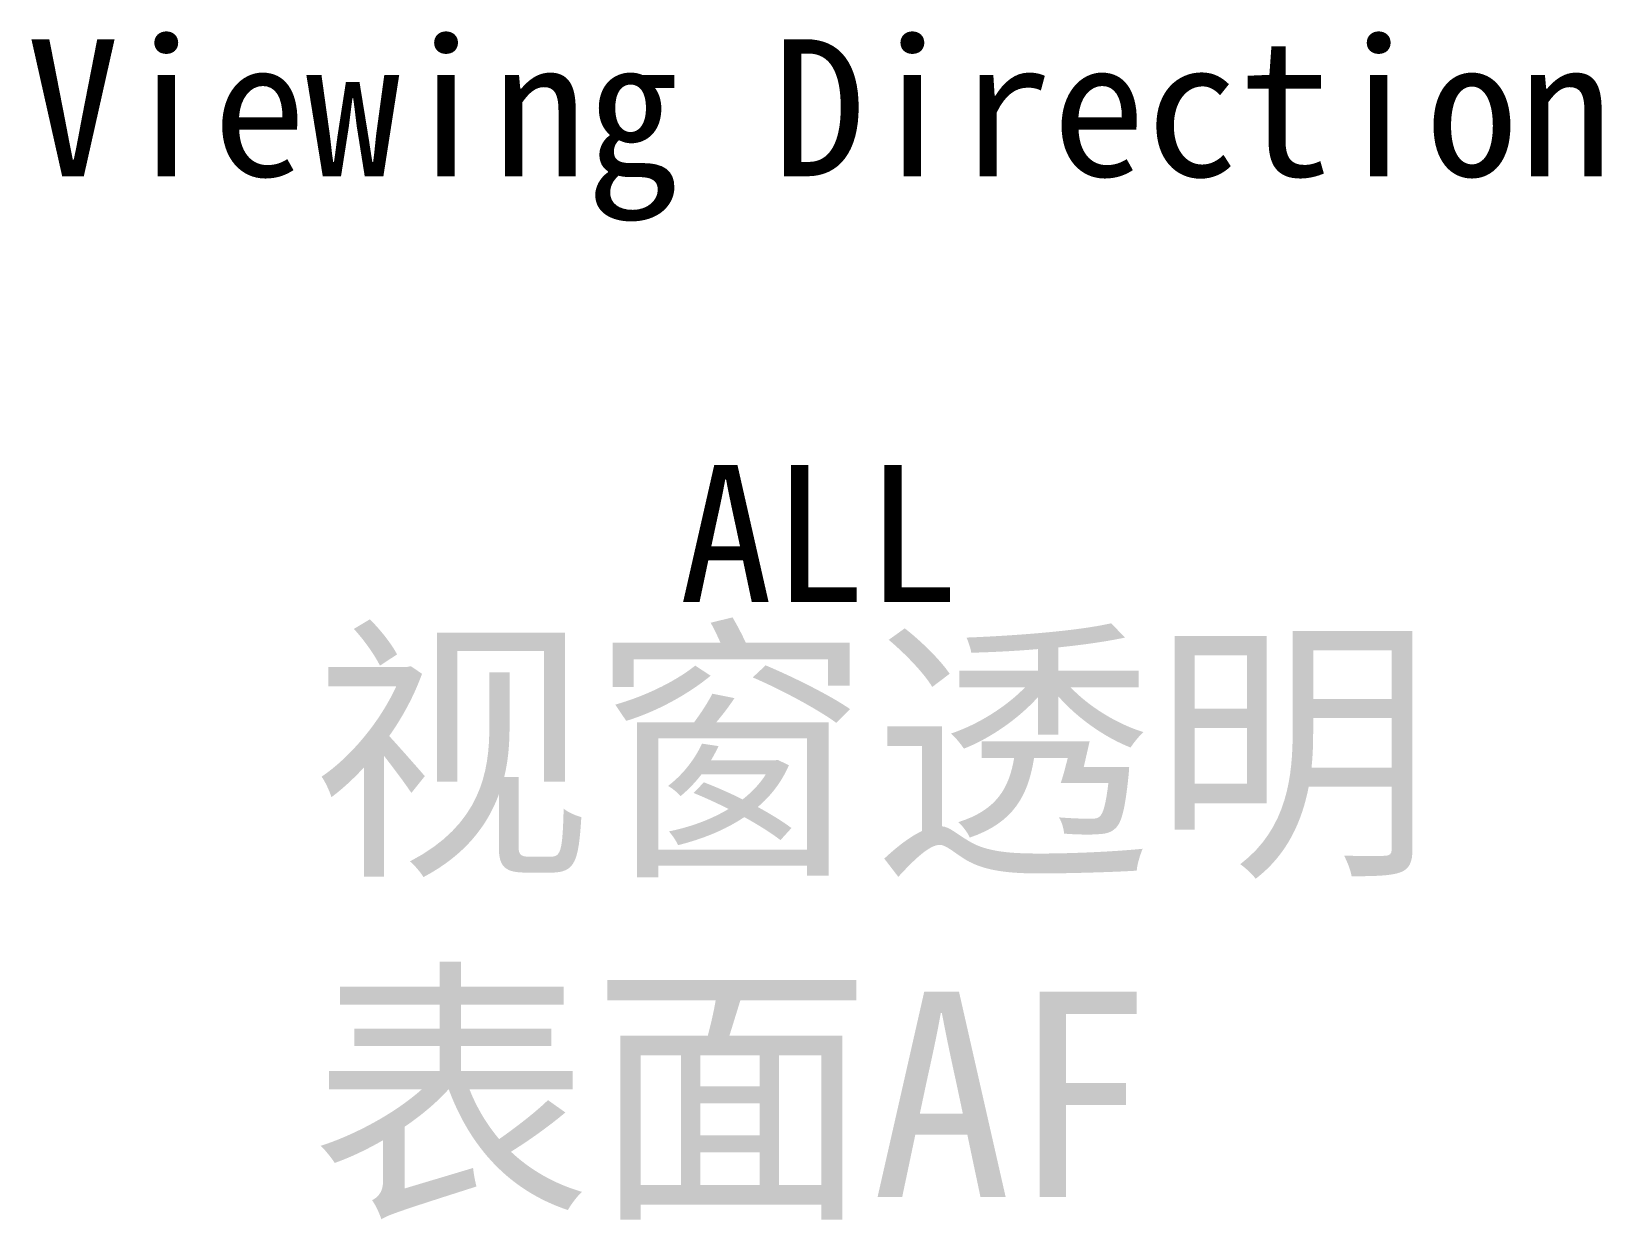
# Model space of a CAD drawing. Header units: inches. Extents: x 384 to 1427, y -468 to -47.
# Drawn here: x 1006.17 to 1040.53, y -282.17 to -256.17 of the extents above; entities that cross this region are included whole.
import ezdxf

# ---------------------------------------------------------------- set-up
doc = ezdxf.new("R2010")
doc.units = ezdxf.units.IN
doc.header["$LTSCALE"] = 1.21
doc.header["$MEASUREMENT"] = 0
doc.layers.add('', color=7, linetype='CONTINUOUS')
doc.layers.add('标 注', color=3, linetype='CONTINUOUS')
doc.layers.add('LCD', color=1, linetype='CONTINUOUS', lineweight=18)
doc.styles.add('宋体', font='')
doc.styles.add('黑体', font='')
doc.styles.get('宋体').set_extended_font_data('SimSun')
doc.styles.get('黑体').set_extended_font_data('楷体_GB2312')

# ---------------------------------------------------------------- blocks, each defined once
blk = doc.blocks.new('zw$7216')
at = {"layer": 'LCD', "color": 4, "char_height": 3, "attachment_point": 5, "style": '黑体'}
for s, insert, width in [('{\\fSimSun|b0|i0|c134|p34;Viewing Direction}', (0, -17.567), 44.63061), ('{\\fSimSun|b0|i0|c134|p34;ALL}', (0, -26.389), 5.44444)]:
    blk.add_mtext(s, dxfattribs=dict(at, insert=insert, width=width))

msp = doc.modelspace()

# ---------------------------------------------------------------- block references
at = {"layer": '标 注', "color": 5}
msp.add_blockref('zw$7216', (1023.4104, -240.763), dxfattribs=at)

# ---------------------------------------------------------------- texts
at = {"layer": '', "color": 5, "lineweight": 5, "insert": (1012.2844, -269.6761), "char_height": 4.5, "width": 46.760408, "attachment_point": 1, "style": '宋体'}
msp.add_mtext('{\\C1;视窗透明\\P表面AF}', dxfattribs=at)

doc.saveas('drawing.dxf')
